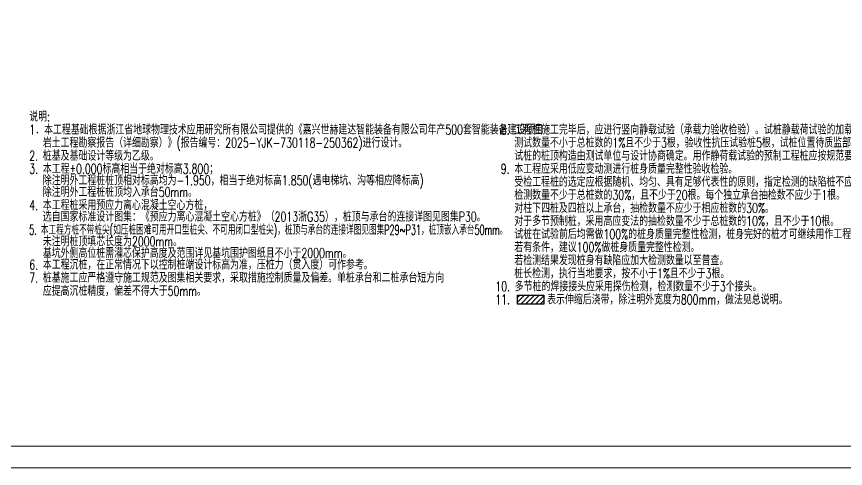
# Model space of a CAD drawing. Extents: x -1201378 to 2367219, y -619313 to 244905.
# Drawn here: x -770463 to -713367, y -296140 to -265019 of the extents above; entities that cross this region are included whole.
import ezdxf
from ezdxf.enums import TextEntityAlignment as Align

# ---------------------------------------------------------------- set-up
doc = ezdxf.new("R2010")
doc.units = 0
doc.header["$LTSCALE"] = 1000
doc.layers.get('0').update_dxf_attribs({"linetype": 'CONTINUOUS'})
doc.layers.get('Defpoints').update_dxf_attribs({"linetype": 'CONTINUOUS'})
for name, color, linetype in [('0-cxFrame', 155, 'CONTINUOUS'), ('S-HATCH1-W', 252, 'CONTINUOUS'), ('S-SHAPE', 51, 'CONTINUOUS'), ('S-SS', 111, 'CONTINUOUS')]:
    doc.layers.add(name, color=color, linetype=linetype)
doc.layers.add('0-cxText', color=131, linetype='CONTINUOUS', lineweight=25)
doc.styles.add('cx_tuming', font='simhei.ttf')
doc.styles.add('cx_tuqian1', font='')
doc.styles.add('SS1', font='tj-romans1.shx', dxfattribs={"width": 0.7, "bigfont": 'tj-hztxt1.shx'})
doc.styles.add('黑体', font='simhei.ttf', dxfattribs={"width": 0.8})
doc.styles.get('cx_tuqian1').set_extended_font_data('SimSun')

# ---------------------------------------------------------------- blocks, each defined once
blk = doc.blocks.new('TK22.A0 L(Dragon)')
at = {"layer": '0-cxFrame', "color": 7, "const_width": 0.5}
blk.add_lwpolyline([(0, 0), (-1486, 0), (-1486, 841), (0, 841)], close=True, dxfattribs=at)
at = {"layer": '0-cxFrame', "const_width": 0.5}
blk.add_lwpolyline([(-80, 10), (-1466, 10), (-1466, 831), (-80, 831)], close=True, dxfattribs=at)
at = {"style": '黑体', "flags": 4}
blk.add_attdef('图幅', text='', height=3.3, dxfattribs=at).set_placement((-40, 3), align=Align.RIGHT)
at = {"layer": '0-cxText', "flags": 4}
for tag, height, style, p in [('建设单位', 3.5, 'cx_tuming', (-45, 240)), ('项目名称', 3.5, 'cx_tuming', (-45, 210)), ('子项名称', 3.5, 'cx_tuming', (-45, 180)), ('工程编号', 3.3, 'cx_tuqian1', (-35, 165)), ('图名1', 3.5, 'cx_tuming', (-45, 87)), ('图名2', 3.5, 'cx_tuming', (-45, 79)), ('图名3', 3.5, 'cx_tuming', (-45, 71)), ('出图日期', 3.3, 'cx_tuqian1', (-39, 60)), ('专业', 3.3, 'cx_tuqian1', (-55, 52)), ('图号', 3.3, 'cx_tuqian1', (-55, 44)), ('版次', 3.3, 'cx_tuqian1', (-20, 44))]:
    blk.add_attdef(tag, text='', height=height, dxfattribs=dict(at, style=style)).set_placement(p, align=Align.MIDDLE)
at = {"layer": 'Defpoints', "color": 6, "flags": 4}
for tag, height, style, p in [('tufu', 3.3, '黑体', (-12, 12)), ('dwfname', 4, 'cx_tuqian1', (-80, 3))]:
    blk.add_attdef(tag, text='', height=height, dxfattribs=dict(at, style=style)).set_placement(p, align=Align.RIGHT)

msp = doc.modelspace()

# ---------------------------------------------------------------- hatches: boundary and pattern name
at = {"layer": 'S-HATCH1-W', "ltscale": 0.25}
h = msp.add_hatch(dxfattribs=at)
h.set_pattern_fill('ANSI31', color=256, scale=150, style=0)
h.set_pattern_definition([(45, (-3771152.56, -813062.78), (-168.379802, 168.379802), [])])
h.paths.add_polyline_path([(-735949.8, -284217.8), (-735949.8, -284817.8), (-734149.8, -284817.8), (-734149.8, -284217.8)])

# ---------------------------------------------------------------- linework, layer by layer
at = {"layer": 'S-SHAPE'}
msp.add_lwpolyline([(-735949.8, -284217.8), (-734149.8, -284217.8), (-734149.8, -284817.8), (-735949.8, -284817.8)], close=True, dxfattribs=at)

# ---------------------------------------------------------------- block references
at = {"layer": '0-cxFrame', "xscale": 150, "yscale": 150, "zscale": 150}
msp.add_blockref('TK22.A0 L(Dragon)', (-664991.7, -296102.2), dxfattribs=at)

# ---------------------------------------------------------------- texts
at = {"layer": 'S-SS', "style": 'SS1'}
for s, width, p in [('说明:', 0.7, (-769587.6, -272242.3)), ('1．本工程基础根据浙江省地球物理技术应用研究所有限公司提供的《嘉兴世赫建达智能装备有限公司年产500套智能装备建设项目', 0.7, (-769587.6, -273142.3)), ('8. 工程桩施工完毕后，应进行竖向静载试验（承载力验收检验）。试桩静载荷试验的加载方式应采用慢速维持荷载法。', 0.7, (-737107.5, -273142.3)), ('岩土工程勘察报告（详细勘察）》(报告编号：2025-YJK-730118-250362)进行设计。', 0.7, (-768657.6, -274042.3)), ('测试数量不小于总桩数的1%%%且不少于3根，验收性抗压试验桩5根，试桩位置待质监部门及现场各方共同确认。', 0.7, (-736177.5, -274042.3)), ('2. 桩基及基础设计等级为乙级。', 0.7, (-769587.6, -274942.3)), ('试桩的桩顶构造由测试单位与设计协商确定。用作静荷载试验的预制工程桩应按规范要求保证休止期。', 0.7, (-736177.5, -274942.3)), ('3. 本工程%%P0.000标高相当于绝对标高3.800；', 0.7, (-769587.6, -275842.3)), ('9. 本工程应采用低应变动测进行桩身质量完整性验收检验。', 0.7, (-737107.5, -275842.3)), ('除注明外工程桩桩顶相对标高均为-1.950，相当于绝对标高1.850(遇电梯坑、沟等相应降标高)', 0.7, (-768657.6, -276639.7)), ('受检工程桩的选定应根据随机、均匀、具有足够代表性的原则，指定检测的缺陷桩不应计入比例内。', 0.7, (-736175.8, -276742.3)), ('除注明外工程桩桩顶均入承台50mm。', 0.7, (-768657.6, -277439.7)), ('检测数量不少于总桩数的30%%%，且不少于20根。每个独立承台抽检数不应少于1根。', 0.7, (-736175.8, -277642.3)), ('4. 本工程桩采用预应力离心混凝土空心方桩，', 0.7, (-769587.6, -278342.3)), ('对柱下四桩及四桩以上承台，抽检数量不应少于相应桩数的30%%%。', 0.7, (-736175.8, -278542.3)), ('选自国家标准设计图集：《预应力离心混凝土空心方桩》（2013浙G35），桩顶与承台的连接详图见图集P30。', 0.7, (-768657.6, -279139.7)), ('对于多节预制桩，采用高应变法的抽检数量不少于总桩数的10%%%，且不少于10根。', 0.7, (-736175.8, -279442.3)), ('5. 本工程方桩不带桩尖(如压桩困难可用开口型桩尖、不可用闭口型桩尖)，桩顶与承台的连接详图见图集P29~P31，桩顶嵌入承台50mm。', 0.6, (-769587.6, -280042.3)), ('试桩在试验前后均需做100%%%的桩身质量完整性检测，桩身完好的桩才可继续用作工程桩。', 0.7, (-736175.8, -280342.3)), ('未注明桩顶填芯长度为2000mm。', 0.7, (-768657.6, -280839.7)), ('基坑外侧高位桩需灌芯保护高度及范围详见基坑围护图纸且不小于2000mm。', 0.7, (-768657.6, -281639.7)), ('若有条件，建议100%%%做桩身质量完整性检测。', 0.7, (-736175.8, -281242.3)), ('若检测结果发现桩身有缺陷应加大检测数量以至普查。', 0.7, (-736175.8, -282142.3)), ('6. 本工程沉桩，在正常情况下以控制桩端设计标高为准，压桩力（贯入度）可作参考。', 0.7, (-769587.6, -282442.3)), ('7. 桩基施工应严格遵守施工规范及图集相关要求，采取措施控制质量及偏差。单桩承台和二桩承台短方向', 0.7, (-769587.6, -283342.3)), ('桩长检测，执行当地要求，按不小于1%%%且不少于3根。', 0.7, (-736175.8, -283042.3)), ('10. 多节桩的焊接接头应采用探伤检测，检测数量不少于3个接头。', 0.7, (-737482.5, -283942.3)), ('应提高沉桩精度，偏差不得大于50mm。', 0.7, (-768657.6, -284251.3)), ('11.       表示伸缩后浇带，除注明外宽度为800mm，做法见总说明。', 0.7, (-737482.5, -284842.3))]:
    msp.add_text(s, height=675, dxfattribs=dict(at, width=width)).set_placement(p)

doc.saveas('drawing.dxf')
